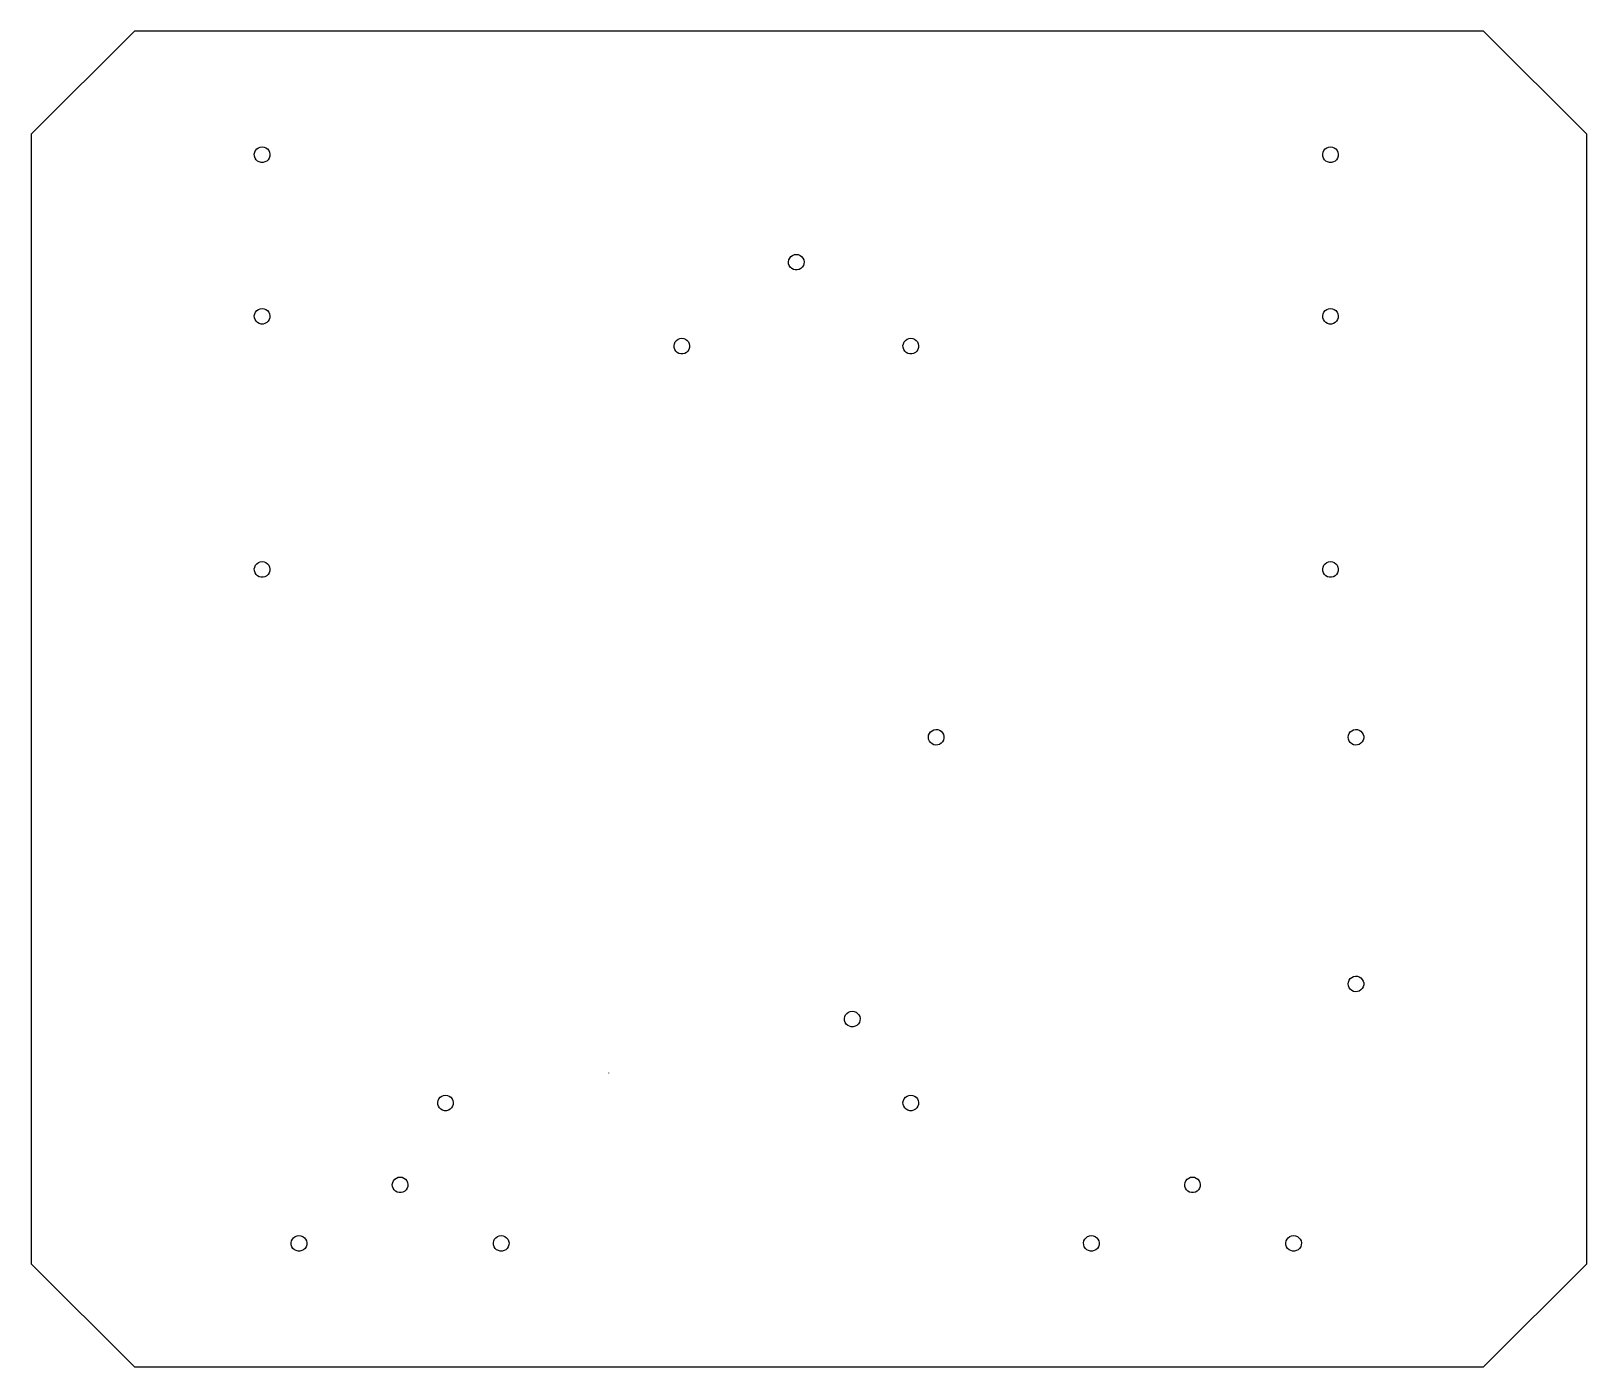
# Model space of a CAD drawing. Extents: x -48 to 258, y 17 to 280.
import ezdxf

# ---------------------------------------------------------------- set-up
doc = ezdxf.new("R2010")
doc.units = 0
doc.layers.get('0').update_dxf_attribs({"linetype": 'CONTINUOUS'})

msp = doc.modelspace()

# ---------------------------------------------------------------- linework, layer by layer
at = {"color": 7}
for points in [[(257.899998, 37.483016), (257.899998, 259.517008), (237.606998, 279.810008), (-27.607, 279.810008), (-47.9, 259.517008), (-47.9, 37.483016), (-27.607, 17.189996), (237.606998, 17.189996), (257.899998, 37.483016)], [(-2.688501, 253.988004), (-3.061501, 254.084005), (-3.398501, 254.270003), (-3.679501, 254.533003), (-3.886501, 254.859004), (-4.005501, 255.225004), (-4.029501, 255.609004), (-3.957501, 255.988003), (-3.793501, 256.336003), (-3.547501, 256.633005), (-3.235501, 256.860005), (-2.877501, 257.001003), (-2.495501, 257.050002), (-2.113501, 257.001003), (-1.755501, 256.860005), (-1.443501, 256.633005), (-1.197501, 256.336003), (-1.033501, 255.988003), (-0.961501, 255.609004), (-0.985501, 255.225004), (-1.104501, 254.859004), (-1.311501, 254.533003), (-1.592501, 254.270003), (-1.929501, 254.084005), (-2.302501, 253.988004), (-2.688501, 253.988004)], [(207.311498, 253.988004), (206.938499, 254.084005), (206.6015, 254.270003), (206.3205, 254.533003), (206.113499, 254.859004), (205.9945, 255.225004), (205.970511, 255.609004), (206.0425, 255.988003), (206.206499, 256.336003), (206.452498, 256.633005), (206.764501, 256.860005), (207.122499, 257.001003), (207.504498, 257.050002), (207.8865, 257.001003), (208.244499, 256.860005), (208.556499, 256.633005), (208.802501, 256.336003), (208.9665, 255.988003), (209.0385, 255.609004), (209.014512, 255.225004), (208.895498, 254.859004), (208.6885, 254.533003), (208.4075, 254.270003), (208.070498, 254.084005), (207.697499, 253.988004), (207.311498, 253.988004)], [(102.311917, 232.850305), (101.938796, 232.946105), (101.601194, 233.131703), (101.32036, 233.395403), (101.11394, 233.720703), (100.994918, 234.087002), (100.970732, 234.471505), (101.042891, 234.849903), (101.206918, 235.198504), (101.45248, 235.495303), (101.764098, 235.721704), (102.122311, 235.863504), (102.5045, 235.911803), (102.886685, 235.863504), (103.244901, 235.721704), (103.55652, 235.495303), (103.802078, 235.198504), (103.966109, 234.849903), (104.03827, 234.471505), (104.014084, 234.087002), (103.895059, 233.720703), (103.688639, 233.395403), (103.407805, 233.131703), (103.070203, 232.946105), (102.69708, 232.850305), (102.311917, 232.850305)], [(-2.688501, 222.219205), (-3.061501, 222.315003), (-3.398501, 222.500603), (-3.679501, 222.764405), (-3.886501, 223.089604), (-4.005501, 223.455903), (-4.029501, 223.840504), (-3.957501, 224.218803), (-3.793501, 224.567404), (-3.547501, 224.864203), (-3.235501, 225.090605), (-2.877501, 225.232503), (-2.495501, 225.280803), (-2.113501, 225.232503), (-1.755501, 225.090605), (-1.443501, 224.864203), (-1.197501, 224.567404), (-1.033501, 224.218803), (-0.961501, 223.840504), (-0.985501, 223.455903), (-1.104501, 223.089604), (-1.311501, 222.764405), (-1.592501, 222.500603), (-1.929501, 222.315003), (-2.302501, 222.219205), (-2.688501, 222.219205)], [(207.311498, 222.219205), (206.938499, 222.315003), (206.6015, 222.500603), (206.3205, 222.764405), (206.113499, 223.089604), (205.9945, 223.455903), (205.970511, 223.840504), (206.0425, 224.218803), (206.206499, 224.567404), (206.452498, 224.864203), (206.764501, 225.090605), (207.122499, 225.232503), (207.504498, 225.280803), (207.8865, 225.232503), (208.244499, 225.090605), (208.556499, 224.864203), (208.802501, 224.567404), (208.9665, 224.218803), (209.0385, 223.840504), (209.014512, 223.455903), (208.895498, 223.089604), (208.6885, 222.764405), (208.4075, 222.500603), (208.070498, 222.315003), (207.697499, 222.219205), (207.311498, 222.219205)], [(79.8119, 216.350304), (79.438799, 216.446104), (79.101199, 216.631705), (78.820399, 216.895405), (78.6139, 217.220703), (78.494898, 217.587004), (78.470684, 217.971504), (78.542899, 218.349905), (78.706898, 218.698503), (78.952499, 218.995305), (79.264098, 219.221703), (79.6223, 219.363503), (80.004499, 219.411803), (80.386699, 219.363503), (80.744898, 219.221703), (81.0565, 218.995305), (81.302098, 218.698503), (81.4661, 218.349905), (81.538298, 217.971504), (81.514112, 217.587004), (81.395099, 217.220703), (81.188698, 216.895405), (80.9078, 216.631705), (80.5702, 216.446104), (80.197099, 216.350304), (79.8119, 216.350304)], [(124.8119, 216.350304), (124.438799, 216.446104), (124.1012, 216.631705), (123.820298, 216.895405), (123.613901, 217.220703), (123.494899, 217.587004), (123.470684, 217.971504), (123.542899, 218.349905), (123.706898, 218.698503), (123.9525, 218.995305), (124.264098, 219.221703), (124.6223, 219.363503), (125.0045, 219.411803), (125.386699, 219.363503), (125.744899, 219.221703), (126.0565, 218.995305), (126.302098, 218.698503), (126.4661, 218.349905), (126.538299, 217.971504), (126.514084, 217.587004), (126.395099, 217.220703), (126.1886, 216.895405), (125.9078, 216.631705), (125.5702, 216.446104), (125.1971, 216.350304), (124.8119, 216.350304)], [(-2.688501, 172.450304), (-3.061501, 172.546104), (-3.398501, 172.731702), (-3.679501, 172.995405), (-3.886501, 173.320703), (-4.005501, 173.687005), (-4.029501, 174.071504), (-3.957501, 174.449905), (-3.793501, 174.798404), (-3.547501, 175.095305), (-3.235501, 175.321704), (-2.877501, 175.463503), (-2.495501, 175.511803), (-2.113501, 175.463503), (-1.755501, 175.321704), (-1.443501, 175.095305), (-1.197501, 174.798404), (-1.033501, 174.449905), (-0.961501, 174.071504), (-0.985501, 173.687005), (-1.104501, 173.320703), (-1.311501, 172.995405), (-1.592501, 172.731702), (-1.929501, 172.546104), (-2.302501, 172.450304), (-2.688501, 172.450304)], [(207.311498, 172.450304), (206.938499, 172.546104), (206.6015, 172.731702), (206.3205, 172.995405), (206.113499, 173.320703), (205.9945, 173.687005), (205.970511, 174.071504), (206.0425, 174.449905), (206.206499, 174.798404), (206.452498, 175.095305), (206.764501, 175.321704), (207.122499, 175.463503), (207.504498, 175.511803), (207.8865, 175.463503), (208.244499, 175.321704), (208.556499, 175.095305), (208.802501, 174.798404), (208.9665, 174.449905), (209.0385, 174.071504), (209.014512, 173.687005), (208.895498, 173.320703), (208.6885, 172.995405), (208.4075, 172.731702), (208.070498, 172.546104), (207.697499, 172.450304), (207.311498, 172.450304)], [(129.5296, 139.513404), (129.180999, 139.677432), (128.8842, 139.922965), (128.657799, 140.234652), (128.515999, 140.59282), (128.467699, 140.975005), (128.515999, 141.357162), (128.657799, 141.715359), (128.8842, 142.027045), (129.180999, 142.272578), (129.5296, 142.436606), (129.907899, 142.50877), (130.2925, 142.484499), (130.658799, 142.36557), (130.9841, 142.159125), (131.2478, 141.878286), (131.433398, 141.540748), (131.529198, 141.167565), (131.529198, 140.782445), (131.433398, 140.409262), (131.2478, 140.071668), (130.9841, 139.790885), (130.658799, 139.58444), (130.2925, 139.465427), (129.907899, 139.441156), (129.5296, 139.513404)], [(212.0295, 139.513404), (211.6815, 139.677432), (211.384498, 139.922965), (211.157498, 140.234652), (211.015498, 140.59282), (210.967501, 140.975005), (211.015498, 141.357162), (211.157498, 141.715359), (211.384498, 142.027045), (211.6815, 142.272578), (212.0295, 142.436606), (212.4075, 142.50877), (212.792499, 142.484499), (213.158499, 142.36557), (213.4845, 142.159125), (213.7475, 141.878286), (213.933498, 141.540748), (214.029499, 141.167565), (214.029499, 140.782445), (213.933498, 140.409262), (213.7475, 140.071668), (213.4845, 139.790885), (213.158499, 139.58444), (212.792499, 139.465427), (212.4075, 139.441156), (212.0295, 139.513404)], [(212.0295, 91.013403), (211.6815, 91.177402), (211.384498, 91.422992), (211.157498, 91.734593), (211.015498, 92.09279), (210.967501, 92.475003), (211.015498, 92.857217), (211.157498, 93.215413), (211.384498, 93.527015), (211.6815, 93.772605), (212.0295, 93.936604), (212.4075, 94.008796), (212.792499, 93.984525), (213.158499, 93.865597), (213.4845, 93.659095), (213.7475, 93.378397), (213.933498, 93.040802), (214.029499, 92.667592), (214.029499, 92.282415), (213.933498, 91.909317), (213.7475, 91.571695), (213.4845, 91.290912), (213.158499, 91.08441), (212.792499, 90.965397), (212.4075, 90.941126), (212.0295, 91.013403)], [(113.3119, 84.050303), (112.9388, 84.146118), (112.6012, 84.331707), (112.320358, 84.595415), (112.113918, 84.920705), (111.994899, 85.287001), (111.970713, 85.6715), (112.04288, 86.049904), (112.20691, 86.398505), (112.452449, 86.69529), (112.764099, 86.921717), (113.122298, 87.063505), (113.5045, 87.111793), (113.8867, 87.063505), (114.244899, 86.921717), (114.5565, 86.69529), (114.802099, 86.398505), (114.966098, 86.049904), (115.038299, 85.6715), (115.014084, 85.287001), (114.895099, 84.920705), (114.6886, 84.595415), (114.4078, 84.331707), (114.070201, 84.146118), (113.6971, 84.050303), (113.3119, 84.050303)], [(65.6045, 74.974996), (65.6045, 74.969352)], [(33.3527, 67.550294), (32.9796, 67.646108), (32.642, 67.831698), (32.3612, 68.095406), (32.154698, 68.420695), (32.035699, 68.786992), (32.011485, 69.171491), (32.0837, 69.549895), (32.247699, 69.898496), (32.4933, 70.195309), (32.804899, 70.421707), (33.163098, 70.563496), (33.5453, 70.611812), (33.9275, 70.563496), (34.285699, 70.421707), (34.5973, 70.195309), (34.842899, 69.898496), (35.006898, 69.549895), (35.079099, 69.171491), (35.054884, 68.786992), (34.935899, 68.420695), (34.7294, 68.095406), (34.4486, 67.831698), (34.111001, 67.646108), (33.7379, 67.550294), (33.3527, 67.550294)], [(124.8119, 67.550294), (124.438799, 67.646108), (124.1012, 67.831698), (123.8204, 68.095406), (123.613901, 68.420695), (123.494899, 68.786992), (123.470684, 69.171491), (123.542899, 69.549895), (123.706898, 69.898496), (123.9525, 70.195309), (124.264098, 70.421707), (124.6223, 70.563496), (125.0045, 70.611812), (125.386699, 70.563496), (125.744899, 70.421707), (126.0565, 70.195309), (126.302098, 69.898496), (126.4661, 69.549895), (126.538299, 69.171491), (126.514084, 68.786992), (126.395099, 68.420695), (126.1886, 68.095406), (125.9078, 67.831698), (125.5702, 67.646108), (125.1971, 67.550294), (124.8119, 67.550294)], [(24.436899, 51.450306), (24.063799, 51.546092), (23.726199, 51.73171), (23.445399, 51.99539), (23.238899, 52.320708), (23.119899, 52.687004), (23.095698, 53.071616), (23.167899, 53.449907), (23.331899, 53.798508), (23.577499, 54.095293), (23.889099, 54.321692), (24.247299, 54.463508), (24.629499, 54.511796), (25.011699, 54.463508), (25.369899, 54.321692), (25.681499, 54.095293), (25.927099, 53.798508), (26.091099, 53.449907), (26.163299, 53.071616), (26.139099, 52.687004), (26.020099, 52.320708), (25.813599, 51.99539), (25.532799, 51.73171), (25.195299, 51.546092), (24.822099, 51.450306), (24.436899, 51.450306)], [(180.1869, 51.450306), (179.813698, 51.546092), (179.4762, 51.73171), (179.1954, 51.99539), (178.988901, 52.320708), (178.869899, 52.687004), (178.845712, 53.071616), (178.917899, 53.449907), (179.081898, 53.798508), (179.3275, 54.095293), (179.639098, 54.321692), (179.9973, 54.463508), (180.3795, 54.511796), (180.761699, 54.463508), (181.119899, 54.321692), (181.4315, 54.095293), (181.677098, 53.798508), (181.8411, 53.449907), (181.913299, 53.071616), (181.889112, 52.687004), (181.770099, 52.320708), (181.5636, 51.99539), (181.2828, 51.73171), (180.9452, 51.546092), (180.5721, 51.450306), (180.1869, 51.450306)], [(4.561899, 39.950005), (4.188799, 40.046017), (3.851199, 40.232001), (3.570399, 40.495004), (3.363899, 40.820999), (3.244899, 41.187013), (3.220699, 41.571597), (3.292899, 41.949916), (3.456899, 42.298517), (3.702499, 42.595302), (4.014099, 42.8217), (4.372299, 42.963517), (4.754499, 43.011805), (5.136699, 42.963517), (5.494899, 42.8217), (5.806499, 42.595302), (6.052099, 42.298517), (6.216099, 41.949916), (6.288299, 41.571597), (6.264099, 41.187013), (6.145099, 40.820999), (5.938599, 40.495004), (5.657799, 40.232001), (5.320299, 40.046017), (4.947099, 39.950005), (4.561899, 39.950005)], [(44.3119, 39.950005), (43.9388, 40.046017), (43.6012, 40.232001), (43.3204, 40.495004), (43.113898, 40.820999), (42.994899, 41.187013), (42.970684, 41.571597), (43.042899, 41.949916), (43.206899, 42.298517), (43.4525, 42.595302), (43.764098, 42.8217), (44.1223, 42.963517), (44.5045, 43.011805), (44.886699, 42.963517), (45.244899, 42.8217), (45.5565, 42.595302), (45.802098, 42.298517), (45.966101, 41.949916), (46.038299, 41.571597), (46.014112, 41.187013), (45.895099, 40.820999), (45.6886, 40.495004), (45.4078, 40.232001), (45.070299, 40.046017), (44.6971, 39.950005), (44.3119, 39.950005)], [(160.3119, 39.950005), (159.9387, 40.046017), (159.601199, 40.232001), (159.320399, 40.495004), (159.1139, 40.820999), (158.994898, 41.187013), (158.970712, 41.571597), (159.042899, 41.949916), (159.206898, 42.298517), (159.452499, 42.595302), (159.764098, 42.8217), (160.1223, 42.963517), (160.504499, 43.011805), (160.886699, 42.963517), (161.244898, 42.8217), (161.5565, 42.595302), (161.802098, 42.298517), (161.9661, 41.949916), (162.038298, 41.571597), (162.014112, 41.187013), (161.895099, 40.820999), (161.688599, 40.495004), (161.4078, 40.232001), (161.0702, 40.046017), (160.697099, 39.950005), (160.3119, 39.950005)], [(200.061901, 39.950005), (199.688698, 40.046017), (199.3512, 40.232001), (199.0704, 40.495004), (198.863898, 40.820999), (198.744899, 41.187013), (198.720713, 41.571597), (198.7929, 41.949916), (198.956899, 42.298517), (199.2025, 42.595302), (199.514099, 42.8217), (199.872298, 42.963517), (200.2545, 43.011805), (200.6367, 42.963517), (200.994899, 42.8217), (201.306501, 42.595302), (201.552099, 42.298517), (201.716098, 41.949916), (201.788299, 41.571597), (201.764084, 41.187013), (201.645099, 40.820999), (201.4386, 40.495004), (201.1578, 40.232001), (200.820201, 40.046017), (200.4471, 39.950005), (200.061901, 39.950005)]]:
    msp.add_lwpolyline(points, dxfattribs=at)

doc.saveas('drawing.dxf')
